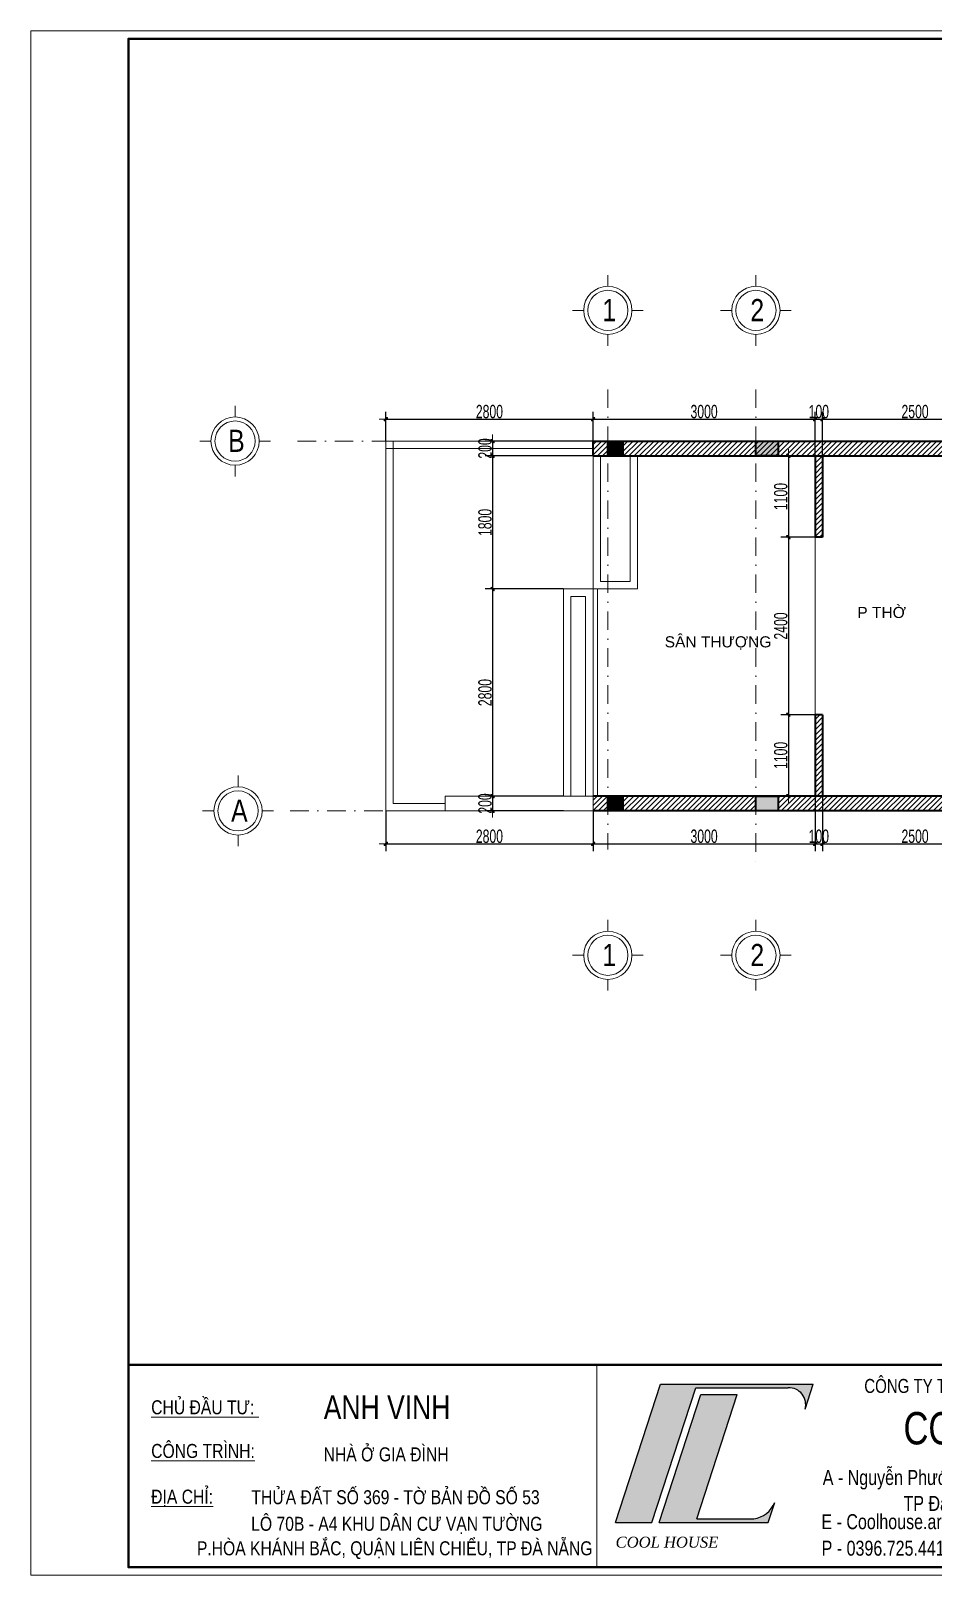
# Model space of a CAD drawing. Header units: inches. Extents: x 921646 to 2157952, y -92667 to 262089.
# Drawn here: x 2015209 to 2027397, y 107987 to 128864 of the extents above; entities that cross this region are included whole.
import ezdxf
from ezdxf.enums import TextEntityAlignment as Align

# ---------------------------------------------------------------- set-up
doc = ezdxf.new("R2010")
doc.units = ezdxf.units.IN
doc.header["$MEASUREMENT"] = 0
doc.linetypes.add('DASHDOT', pattern=[1, 0.5, -0.25, 0, -0.25])
doc.layers.get('0').update_dxf_attribs({"lineweight": 9})
doc.layers.get('DEFPOINTS').update_dxf_attribs({"lineweight": 9})
for name, color, linetype, lineweight in [('00 gach chiu lua', 30, 'Continuous', 13), ('01-WALL', 10, 'Continuous', 35), ('04-TRUC', 40, 'DASHDOT', 9), ('09-DIMOUT', 251, 'Continuous', 9), ('13-VATDUNG', 104, 'Continuous', 13), ('Cp Net Dam 0.25', 4, 'Continuous', 25), ('Cp Net Manh 0.15', 8, 'Continuous', 15), ('Cp Net Thep 0.40', 2, 'Continuous', 40), ('Cp Text 0.15', 3, 'Continuous', 15), ('HATCH', 244, 'Continuous', 0)]:
    doc.layers.add(name, color=color, linetype=linetype, lineweight=lineweight)
doc.layers.add('02-TEXT', color=7, linetype='Continuous')
doc.styles.add('C', font='VHARIAL.TTF')
doc.styles.add('IN', font='VHARIAL.TTF')
doc.styles.add('KICHTHUOC', font='VHELVCN.TTF', dxfattribs={"width": 0.8})
doc.styles.add('kt', font='VHELVCN.TTF')
doc.styles.add('Text', font='VKORIN.TTF')
doc.styles.add('VHELVEN', font='VHELVEN.TTF')
doc.styles.add('VNI-HELVE', font='VHELVEB.TTF', dxfattribs={"width": 0.8})
doc.dimstyles.new('Copy of 100', dxfattribs={"dimscale": 100, "dimtxt": 1.8, "dimasz": 0.003, "dimexe": 1, "dimexo": 0, "dimgap": 0.1, "dimtad": 1, "dimdec": 0, "dimdsep": 46, "dimtxsty": 'KICHTHUOC', "dimblk": '1A', "dimcen": 0.001, "dimdle": 1.5, "dimclrt": 3, "dimadec": 0, "dimazin": 0, "dimtfac": 1, "dimtdec": 0, "dimtix": 1, "dimtmove": 2, "dimatfit": 3, "dimldrblk": '1A', "dimfxl": 1, "dimtolj": 1, "dimtzin": 0, "dimarcsym": 0})

# ---------------------------------------------------------------- blocks, each defined once
blk = doc.blocks.new('DDDD')
at = {"layer": '09-DIMOUT'}
h = blk.add_hatch(color=256, dxfattribs=at)
h.dxf.hatch_style = 1
h.paths.add_polyline_path([(1648737.565746326, 63343.11408242446), (1649037.565746326, 63343.11408242446), (1649037.565746326, 63543.11408242447), (1648737.565746326, 63543.11408242447)])
at = {"layer": '01-WALL'}
blk.add_lwpolyline([(1648737.565746326, 63343.11408242446), (1649037.565746326, 63343.11408242446), (1649037.565746326, 63543.11408242447), (1648737.565746326, 63543.11408242447)], close=True, dxfattribs=at)
blk = doc.blocks.new('luoi')
at = {"layer": '09-DIMOUT'}
h = blk.add_hatch(color=256, dxfattribs=at)
h.dxf.hatch_style = 1
h.paths.add_polyline_path([(1733121.796972134, 129394.2698898753), (1733321.796972134, 129394.2698898753), (1733321.796972134, 129594.2698898753), (1733121.796972134, 129594.2698898753)])
h = blk.add_hatch(color=256, dxfattribs=at)
h.dxf.hatch_style = 1
h.paths.add_polyline_path([(1733121.796972134, 124594.2698898753), (1733321.796972134, 124594.2698898753), (1733321.796972134, 124794.2698898754), (1733121.796972134, 124794.2698898754)])
at = {"layer": '01-WALL'}
for points in [[(1733121.796972134, 129594.2698898753), (1733321.796972134, 129594.2698898753), (1733321.796972134, 129394.2698898753), (1733121.796972134, 129394.2698898753)], [(1733121.796972134, 124794.2698898754), (1733321.796972134, 124794.2698898754), (1733321.796972134, 124594.2698898753), (1733121.796972134, 124594.2698898753)]]:
    blk.add_lwpolyline(points, close=True, dxfattribs=at)
at = {"layer": '04-TRUC', "ltscale": 500}
for p, q in [((1733121.796972134, 130292.804575899), (1733121.796972134, 124070.8389788333)), ((1735121.796972134, 130292.8045758989), (1735121.796972134, 123840.4633106815)), ((1728931.056137772, 129594.2698898765), (1752564.317258802, 129594.2698898765)), ((1728830.44380979, 124594.2698898753), (1752564.317258803, 124594.2698898753))]:
    blk.add_line(p, q, dxfattribs=at)
at = {"layer": '09-DIMOUT', "xscale": -1, "rotation": 180}
for p in [(86384.23122580745, 192937.3839723), (86384.23122580745, 188137.3839723)]:
    blk.add_blockref('DDDD', p, dxfattribs=at)
blk = doc.blocks.new('tuog t3')
at = {"layer": '09-DIMOUT'}
h = blk.add_hatch(dxfattribs=at)
h.set_pattern_fill('ANSI31', color=256, scale=400)
h.set_pattern_definition([(45, (-289881.3712442107, -102457.3187087184), (-35.35533905932737, 35.35533905932738), [])])
h.paths.add_polyline_path([(1733121.796972134, 98844.54903847678), (1732921.796972134, 98844.54903847683), (1732921.796972134, 98644.54903847536), (1733121.796972134, 98644.54903847536)])
h.paths.add_polyline_path([(1735121.796972134, 98844.54903847595), (1733321.796972134, 98844.54903847667), (1733321.796972134, 98644.54903847536), (1735121.796972134, 98644.54903847536)])
h.paths.add_polyline_path([(1739321.796972171, 98844.54903847426), (1735421.796972134, 98844.54903847583), (1735421.796972134, 98644.54903847536), (1739321.796972171, 98644.54903847536)])
h.paths.add_polyline_path([(1736021.796972134, 99657.31781700302), (1735921.796972134, 99657.31781700302), (1735921.796972134, 98844.54903847563), (1736021.796972134, 98844.5490384756)])
h.paths.add_polyline_path([(1736021.796972134, 99944.54903847627), (1735921.796972134, 99944.54903847627), (1735921.796972134, 99657.31781700302), (1736021.796972134, 99657.31781700302)])
h.paths.add_polyline_path([(1736021.796972134, 103444.5490384764), (1735921.796972134, 103444.5490384764), (1735921.796972134, 102344.5490384762), (1736021.796972134, 102344.5490384762)], flags=16)
h.paths.add_polyline_path([(1751621.796972135, 103644.549038475), (1732921.796972134, 103644.5490384765), (1732921.796972135, 103444.5490384765), (1750421.796972134, 103444.5490384763), (1751621.796972135, 103444.5490384763), (1751621.796972135, 100544.5490384809)])
h.paths.add_polyline_path([(1738621.79697217, 103444.5490384764), (1738521.796972171, 103444.5490384764), (1738521.796972171, 99844.5490384753), (1738621.796972273, 99844.54903847526), (1738621.796972273, 101544.5490384765), (1738721.796972171, 101544.5490384765), (1738721.796972171, 101644.5490384765), (1738621.79697217, 101644.5490384765)])
h.paths.add_polyline_path([(1739521.796972171, 103314.5490384737), (1739221.79697217, 103314.5490384737), (1739221.79697217, 103444.5490384764), (1739121.79697217, 103444.5490384764), (1739121.79697217, 103214.5490384737), (1739521.796972171, 103214.5490384737)], flags=17)
h.paths.add_polyline_path([(1739621.79697217, 103444.5490384764), (1739521.79697217, 103444.5490384764), (1739521.79697217, 103314.5490384737), (1739521.79697217, 103214.5490384737), (1739621.79697217, 103214.5490384737)], flags=17)
h.paths.add_polyline_path([(1739621.796972171, 103214.5490384737), (1739521.796972171, 103214.5490384737), (1739521.796972171, 101644.5490384765), (1739421.796972171, 101644.5490384765), (1739421.796972171, 101544.5490384765), (1739621.796972171, 101544.5490384765)], flags=17)
h.paths.add_polyline_path([(1738621.79697217, 98944.54903847528), (1738521.796972171, 98944.54903847528), (1738521.79697217, 98844.54903847458), (1738621.79697217, 98844.54903847455)])
h.paths.add_polyline_path([(1742741.79697217, 98930.32176574713), (1742711.272795008, 98944.54903847359), (1742201.79697217, 98944.54903847359), (1742201.79697217, 98844.54903847359), (1742121.79697217, 98844.54903847359), (1742121.79697217, 98944.54903847359), (1742021.796972169, 98944.54903847359), (1742021.796972169, 98844.54903847315), (1739321.796972171, 98844.54903847426), (1739321.796972171, 98644.54903847536), (1751621.796972135, 98644.54903847536), (1751621.796972135, 99657.31781700304), (1751421.796972134, 99657.31781700304), (1751421.796972134, 98794.5490384763), (1751271.796972135, 98794.5490384763), (1751171.796972135, 98794.54903847536), (1749321.796972134, 98794.54903847612), (1749321.796972134, 99644.54903849238), (1749221.796972124, 99644.54903849233), (1749221.796972124, 98844.54903847682), (1742921.796972171, 98844.54903847682), (1742921.796972171, 98944.54903847359), (1742821.79697217, 98944.54903847359), (1742821.79697217, 98844.54903847359), (1742741.79697217, 98844.54903847359)])
h.paths.add_polyline_path([(1751421.796972135, 99344.54903847536), (1751171.796972135, 99344.54903847536), (1751171.796972135, 98794.54903847536), (1751271.796972135, 98794.54903847536), (1751271.796972135, 99244.54903847536), (1751421.796972135, 99244.54903847536)], flags=16)
h.paths.add_polyline_path([(1751621.796972136, 100544.5490384809), (1751321.796972135, 100544.5490384809), (1751321.796972135, 100444.5490384808), (1751421.796972134, 100444.5490384808), (1751421.796972134, 99657.31781700304), (1751621.796972135, 99657.31781700304)])
h.paths.add_polyline_path([(1750821.796972135, 100544.5490384809), (1748421.796972135, 100544.5490384809), (1748421.796972135, 100444.5490384809), (1749221.796972203, 100444.5490384809), (1749221.796972203, 100344.5490384806), (1749321.796972214, 100344.5490384809), (1749321.796972214, 100444.5490384809), (1750821.796972135, 100444.5490384809)])
h.paths.add_polyline_path([(1747421.796972135, 100444.5490384809), (1747521.796972135, 100444.5490384809), (1747521.796972135, 100544.5490384809), (1747421.796972135, 100544.5490384809), (1747421.796972135, 101345.4692464357), (1747321.796972135, 101345.4692464357), (1747321.796972135, 100144.5490384768), (1744221.796972172, 100144.5490384768), (1744221.796972172, 100244.5490384768), (1744121.796972172, 100244.5490384768), (1744121.796972172, 100044.5490384768), (1747421.796972135, 100044.5490384768)])
h.paths.add_polyline_path([(1744221.796972172, 101994.5490384842), (1743021.796972164, 101994.5490384842), (1743021.796972164, 103444.5490384764), (1742921.796972164, 103444.5490384764), (1742921.796972164, 101794.5490384842), (1744121.796972172, 101794.5490384842), (1744121.796972172, 101144.5490384768), (1744221.796972172, 101144.5490384768)], flags=17)
h.paths.add_polyline_path([(1747421.796972135, 103444.5490384763), (1747321.796972135, 103444.5490384763), (1747321.796972135, 103045.4692464571), (1747421.796972135, 103045.4692464571)], flags=17)
at = {"layer": '01-WALL'}
for p, q in [((1732921.796972134, 103644.5490384765), (1751621.796972135, 103644.549038475)), ((1732921.796972135, 103444.5490384765), (1751321.796972135, 103444.5490384763)), ((1735921.796972134, 103444.5490384768), (1735921.796972134, 102344.5490384762)), ((1736021.796972134, 103444.5490384768), (1736021.796972134, 102344.5490384762)), ((1736021.796972134, 102344.5490384762), (1735921.796972134, 102344.5490384762)), ((1735921.796972134, 99944.54903847622), (1735921.796972134, 98844.54903847563)), ((1736021.796972134, 99944.54903847627), (1735921.796972134, 99944.54903847627)), ((1736021.796972134, 99944.54903847622), (1736021.796972134, 98844.54903847563)), ((1742021.796972169, 98844.54903847315), (1732921.796972133, 98844.54903847683)), ((1751621.796972135, 98644.54903847536), (1732921.796972134, 98644.54903847536))]:
    blk.add_line(p, q, dxfattribs=at)
at = {"layer": '09-DIMOUT'}
for p, q in [((1730121.796972227, 98644.5490384754), (1730121.796972227, 103644.5490384765)), ((1732921.796972134, 103644.5490384765), (1730121.796972227, 103644.5490384765)), ((1730221.796972227, 98744.5490384754), (1730221.796972227, 103644.5490384765)), ((1732921.796972134, 103544.5490384764), (1730121.796972227, 103544.5490384764)), ((1732921.796972135, 103444.5490384765), (1732921.796972134, 98844.5490384754)), ((1733021.796972135, 103444.5490384765), (1733021.796972134, 101744.5490384764)), ((1733421.796972135, 103444.5490384764), (1733421.796972134, 101744.5490384763)), ((1733521.796972135, 103444.5490384763), (1733521.796972134, 101644.5490384763)), ((1733021.796972134, 101744.5490384764), (1733421.796972134, 101744.5490384763)), ((1732521.796972134, 101644.5490384765), (1732521.796972134, 98844.54903847547)), ((1732921.796972134, 101644.5490384765), (1732521.796972134, 101644.5490384765)), ((1732621.796972134, 101544.5490384764), (1732621.796972134, 98844.54903847547)), ((1732821.796972134, 101544.5490384764), (1732621.796972134, 101544.5490384764)), ((1732821.796972134, 101544.5490384764), (1732821.796972134, 98844.54903847542)), ((1732921.796972134, 101644.5490384765), (1733521.796972134, 101644.5490384763)), ((1732981.796972134, 101644.5490384764), (1732981.796972134, 98844.54903847536)), ((1730921.796972135, 98844.54903847536), (1730921.796972135, 98644.5490384754)), ((1730921.796972135, 98844.54903847536), (1732921.796972133, 98844.54903847496)), ((1732921.796972134, 98844.5490384754), (1732921.796972134, 98644.5490384754)), ((1730121.796972227, 98644.5490384754), (1732921.796972134, 98644.54903847536)), ((1730221.796972227, 98744.5490384754), (1730921.796972134, 98744.54903847536))]:
    blk.add_line(p, q, dxfattribs=at)
blk = doc.blocks.new('A$C788F0ACE')
at = {"layer": 'Cp Net Manh 0.15', "linetype": 'Continuous'}
for p, q in [((0, 300.0000000000582), (0, 440.0000000023864)), ((-300, 0), (-440.0000000027939, 0)), ((300, 0), (440.0000000018626, 0)), ((0, -300), (0, -440.0000000023283))]:
    blk.add_line(p, q, dxfattribs=at)
for radius in [300, 250]:
    blk.add_circle((0, 0), radius, dxfattribs=at)
at = {"layer": 'Cp Text 0.15', "color": 7, "linetype": 'Continuous', "style": 'VHELVEN'}
blk.add_attdef('TRUC', text='', height=280.0000000046566, dxfattribs=at).set_placement((94.0908639702925, 0.9700787446345486), align=Align.MIDDLE_CENTER)
blk = doc.blocks.new('dim')
at = {"layer": 'Cp Text 0.15'}
ref = blk.add_blockref('A$C788F0ACE', (1952978.368633527, 205712.9039640159), dxfattribs=dict(at, xscale=1.086778053933425, yscale=1.086778053933425, zscale=1.086778053933425, rotation=180))
ref.add_attrib('TRUC', '1', dxfattribs={"layer": '0', "color": 3, "height": 300, "style": 'VNI-HELVE', "width": 0.8}).set_placement((1952996.168786611, 205716.2465824003), align=Align.MIDDLE_CENTER)
ref = blk.add_blockref('A$C788F0ACE', (1954978.368633527, 205712.903964016), dxfattribs=dict(at, xscale=1.086778053933425, yscale=1.086778053933425, zscale=1.086778053933425, rotation=180))
ref.add_attrib('TRUC', '2', dxfattribs={"layer": '0', "color": 3, "height": 300, "style": 'VNI-HELVE', "width": 0.8}).set_placement((1954996.168786611, 205716.2465824004), align=Align.MIDDLE_CENTER)
ref = blk.add_blockref('A$C788F0ACE', (1947942.526725259, 203946.0126604949), dxfattribs=dict(at, xscale=1.086778053933425, yscale=1.086778053933425, zscale=1.086778053933425, rotation=180))
ref.add_attrib('TRUC', 'B', dxfattribs={"layer": '0', "color": 3, "height": 300, "style": 'VNI-HELVE', "width": 0.8}).set_placement((1947960.326878343, 203949.3552788793), align=Align.MIDDLE_CENTER)
ref = blk.add_blockref('A$C788F0ACE', (1947982.526725259, 198946.0126604938), dxfattribs=dict(at, xscale=1.086778053933425, yscale=1.086778053933425, zscale=1.086778053933425, rotation=180))
ref.add_attrib('TRUC', 'A', dxfattribs={"layer": '0', "color": 3, "height": 300, "style": 'VNI-HELVE', "width": 0.8}).set_placement((1948000.326878343, 198949.3552788782), align=Align.MIDDLE_CENTER)
ref = blk.add_blockref('A$C788F0ACE', (1952978.368633527, 196993.7894221015), dxfattribs=dict(at, xscale=1.086778053933425, yscale=1.086778053933425, zscale=1.086778053933425, rotation=180))
ref.add_attrib('TRUC', '1', dxfattribs={"layer": '0', "color": 3, "height": 300, "style": 'VNI-HELVE', "width": 0.8}).set_placement((1952996.168786611, 196997.1320404859), align=Align.MIDDLE_CENTER)
ref = blk.add_blockref('A$C788F0ACE', (1954978.368633527, 196993.7894221016), dxfattribs=dict(at, xscale=1.086778053933425, yscale=1.086778053933425, zscale=1.086778053933425, rotation=180))
ref.add_attrib('TRUC', '2', dxfattribs={"layer": '0', "color": 3, "height": 300, "style": 'VNI-HELVE', "width": 0.8}).set_placement((1954996.168786611, 196997.132040486), align=Align.MIDDLE_CENTER)
blk = doc.blocks.new('KTHUOC')
blk.add_hatch(color=256).paths.add_polyline_path([(-70.7106781123323, -42.42640686487013), (42.42640687119425, 70.71067811865623, -1.000000312910242), (70.71067811865764, 42.42640687119568), (-42.4264068711944, -70.71067811865613, -1.000000315172818)])
for p, q in [((-14.14213562373398, 14.14213562372813), (14.14213562372786, -14.14213562373389)), ((-3.0589e-12, -200.0000000000028), (-3.0589e-12, 199.9999999999971)), ((-300.0000000000031, -2.8795e-12), (299.9999999999969, -2.8795e-12))]:
    blk.add_line(p, q)
for points in [[(42.42640687119132, 70.7106781186533), (-70.71067811865926, -42.42640687119708)], [(-42.42640687119147, -70.71067811865322), (70.71067811865915, 42.42640687119719)]]:
    blk.add_lwpolyline(points)
for centre, start, end in [((56.56854249492663, 56.56854249492384), 315.0000000000117, 134.9999999999996), ((-56.56854249492679, -56.56854249492372), 135.0000000000117, 315)]:
    blk.add_arc(centre, 20.00000000000002, start, end)
blk = doc.blocks.new('1A')
at = {"layer": '00 gach chiu lua'}
blk.add_blockref('KTHUOC', (3.638e-12, 3.638e-12), dxfattribs=at)
blk = doc.blocks.new('*D322')
at = {"layer": '09-DIMOUT', "color": 0, "lineweight": -2, "transparency": 16777216}
for p, q in [((2020003.168216438, 123318.9352560633), (2020003.168216438, 123714.6359300576)), ((2020003.468216438, 123614.6359300575), (2022802.868216345, 123614.6359300575)), ((2022803.168216345, 123318.9352560698), (2022803.168216345, 123714.6359300576))]:
    blk.add_line(p, q, dxfattribs=at)
at = {"layer": 'DEFPOINTS', "color": 0, "transparency": 16777216}
for p in [(2022803.168216345, 123614.6359300575), (2020003.168216438, 123318.9352560633), (2022803.168216345, 123318.9352560698)]:
    blk.add_point(p, dxfattribs=at)
at = {"layer": '09-DIMOUT', "color": 0, "lineweight": -2, "transparency": 16777216, "xscale": 0.3, "yscale": 0.3, "zscale": 0.3, "rotation": 180}
blk.add_blockref('1A', (2020003.168216438, 123614.6359300575), dxfattribs=at)
at = {"layer": '09-DIMOUT', "color": 0, "lineweight": -2, "transparency": 16777216, "xscale": 0.3, "yscale": 0.3, "zscale": 0.3}
blk.add_blockref('1A', (2022803.168216345, 123614.6359300575), dxfattribs=at)
at = {"layer": '09-DIMOUT', "color": 3, "transparency": 16777216, "insert": (2021403.168216391, 123716.5559300575), "char_height": 180, "attachment_point": 5, "style": 'KICHTHUOC'}
blk.add_mtext('\\A1;2800', dxfattribs=at)
blk = doc.blocks.new('*D323')
at = {"layer": '09-DIMOUT', "color": 0, "lineweight": -2, "transparency": 16777216}
for p, q in [((2022803.168216345, 123318.9352560698), (2022803.168216345, 123714.6359300576)), ((2022803.468216345, 123614.6359300575), (2025802.868216345, 123614.6359300575)), ((2025803.168216345, 123118.9352560637), (2025803.168216345, 123714.6359300576))]:
    blk.add_line(p, q, dxfattribs=at)
at = {"layer": 'DEFPOINTS', "color": 0, "transparency": 16777216}
for p in [(2025803.168216345, 123614.6359300575), (2022803.168216345, 123318.9352560698), (2025803.168216345, 123118.9352560637)]:
    blk.add_point(p, dxfattribs=at)
at = {"layer": '09-DIMOUT', "color": 0, "lineweight": -2, "transparency": 16777216, "xscale": 0.3, "yscale": 0.3, "zscale": 0.3, "rotation": 180}
blk.add_blockref('1A', (2022803.168216345, 123614.6359300575), dxfattribs=at)
at = {"layer": '09-DIMOUT', "color": 0, "lineweight": -2, "transparency": 16777216, "xscale": 0.3, "yscale": 0.3, "zscale": 0.3}
blk.add_blockref('1A', (2025803.168216345, 123614.6359300575), dxfattribs=at)
at = {"layer": '09-DIMOUT', "color": 3, "transparency": 16777216, "insert": (2024303.168216345, 123716.5559300575), "char_height": 180, "attachment_point": 5, "style": 'KICHTHUOC'}
blk.add_mtext('\\A1;3000', dxfattribs=at)
blk = doc.blocks.new('*D324')
at = {"layer": '09-DIMOUT', "color": 0, "lineweight": -2, "transparency": 16777216}
for p, q in [((2025802.868216345, 123614.6359300575), (2025802.568216345, 123614.6359300575)), ((2025803.168216345, 123118.9352560637), (2025803.168216345, 123714.6359300576)), ((2025803.168216345, 123614.6359300575), (2025903.168216345, 123614.6359300575)), ((2025903.168216345, 123118.9352560637), (2025903.168216345, 123714.6359300576)), ((2025903.468216345, 123614.6359300575), (2025903.768216345, 123614.6359300575))]:
    blk.add_line(p, q, dxfattribs=at)
at = {"layer": 'DEFPOINTS', "color": 0, "transparency": 16777216}
for p in [(2025903.168216345, 123614.6359300575), (2025803.168216345, 123118.9352560637), (2025903.168216345, 123118.9352560637)]:
    blk.add_point(p, dxfattribs=at)
at = {"layer": '09-DIMOUT', "color": 0, "lineweight": -2, "transparency": 16777216, "xscale": 0.3, "yscale": 0.3, "zscale": 0.3}
blk.add_blockref('1A', (2025803.168216345, 123614.6359300575), dxfattribs=at)
at = {"layer": '09-DIMOUT', "color": 0, "lineweight": -2, "transparency": 16777216, "xscale": 0.3, "yscale": 0.3, "zscale": 0.3, "rotation": 180}
blk.add_blockref('1A', (2025903.168216345, 123614.6359300575), dxfattribs=at)
at = {"layer": '09-DIMOUT', "color": 3, "transparency": 16777216, "insert": (2025853.168216345, 123716.5559300575), "char_height": 180, "attachment_point": 5, "style": 'KICHTHUOC'}
blk.add_mtext('\\A1;100', dxfattribs=at)
blk = doc.blocks.new('*D325')
at = {"layer": '09-DIMOUT', "color": 0, "lineweight": -2, "transparency": 16777216}
for p, q in [((2025903.168216345, 123118.9352560637), (2025903.168216345, 123714.6359300576)), ((2025903.468216345, 123614.6359300575), (2028402.868216382, 123614.6359300575)), ((2028403.168216382, 123118.9352560637), (2028403.168216382, 123714.6359300576))]:
    blk.add_line(p, q, dxfattribs=at)
at = {"layer": 'DEFPOINTS', "color": 0, "transparency": 16777216}
for p in [(2028403.168216382, 123614.6359300575), (2025903.168216345, 123118.9352560637), (2028403.168216382, 123118.9352560637)]:
    blk.add_point(p, dxfattribs=at)
at = {"layer": '09-DIMOUT', "color": 0, "lineweight": -2, "transparency": 16777216, "xscale": 0.3, "yscale": 0.3, "zscale": 0.3, "rotation": 180}
blk.add_blockref('1A', (2025903.168216345, 123614.6359300575), dxfattribs=at)
at = {"layer": '09-DIMOUT', "color": 0, "lineweight": -2, "transparency": 16777216, "xscale": 0.3, "yscale": 0.3, "zscale": 0.3}
blk.add_blockref('1A', (2028403.168216382, 123614.6359300575), dxfattribs=at)
at = {"layer": '09-DIMOUT', "color": 3, "transparency": 16777216, "insert": (2027153.168216363, 123716.5559300575), "char_height": 180, "attachment_point": 5, "style": 'KICHTHUOC'}
blk.add_mtext('\\A1;2500', dxfattribs=at)
blk = doc.blocks.new('*D334')
at = {"layer": '09-DIMOUT', "color": 0, "lineweight": -2, "transparency": 16777216}
for p, q in [((2020003.168216438, 118318.9352560622), (2020003.168216438, 117773.2285508857)), ((2022803.168216345, 118318.9352560622), (2022803.168216345, 117773.2285508857)), ((2020003.468216438, 117873.2285508858), (2022802.868216345, 117873.2285508858))]:
    blk.add_line(p, q, dxfattribs=at)
at = {"layer": 'DEFPOINTS', "color": 0, "transparency": 16777216}
for p in [(2020003.168216438, 118318.9352560622), (2022803.168216345, 118318.9352560622), (2022803.168216345, 117873.2285508858)]:
    blk.add_point(p, dxfattribs=at)
at = {"layer": '09-DIMOUT', "color": 0, "lineweight": -2, "transparency": 16777216, "xscale": 0.3, "yscale": 0.3, "zscale": 0.3, "rotation": 180}
blk.add_blockref('1A', (2020003.168216438, 117873.2285508858), dxfattribs=at)
at = {"layer": '09-DIMOUT', "color": 0, "lineweight": -2, "transparency": 16777216, "xscale": 0.3, "yscale": 0.3, "zscale": 0.3}
blk.add_blockref('1A', (2022803.168216345, 117873.2285508858), dxfattribs=at)
at = {"layer": '09-DIMOUT', "color": 3, "transparency": 16777216, "insert": (2021403.168216391, 117975.1485508857), "char_height": 180, "attachment_point": 5, "style": 'KICHTHUOC'}
blk.add_mtext('\\A1;2800', dxfattribs=at)
blk = doc.blocks.new('*D335')
at = {"layer": '09-DIMOUT', "color": 0, "lineweight": -2, "transparency": 16777216}
for p, q in [((2025803.168216345, 118518.9352560624), (2025803.168216345, 117773.2285508857)), ((2022803.168216345, 118318.9352560622), (2022803.168216345, 117773.2285508857)), ((2022803.468216345, 117873.2285508858), (2025802.868216345, 117873.2285508858))]:
    blk.add_line(p, q, dxfattribs=at)
at = {"layer": 'DEFPOINTS', "color": 0, "transparency": 16777216}
for p in [(2025803.168216345, 118518.9352560624), (2022803.168216345, 118318.9352560622), (2025803.168216345, 117873.2285508858)]:
    blk.add_point(p, dxfattribs=at)
at = {"layer": '09-DIMOUT', "color": 0, "lineweight": -2, "transparency": 16777216, "xscale": 0.3, "yscale": 0.3, "zscale": 0.3, "rotation": 180}
blk.add_blockref('1A', (2022803.168216345, 117873.2285508858), dxfattribs=at)
at = {"layer": '09-DIMOUT', "color": 0, "lineweight": -2, "transparency": 16777216, "xscale": 0.3, "yscale": 0.3, "zscale": 0.3}
blk.add_blockref('1A', (2025803.168216345, 117873.2285508858), dxfattribs=at)
at = {"layer": '09-DIMOUT', "color": 3, "transparency": 16777216, "insert": (2024303.168216345, 117975.1485508857), "char_height": 180, "attachment_point": 5, "style": 'KICHTHUOC'}
blk.add_mtext('\\A1;3000', dxfattribs=at)
blk = doc.blocks.new('*D336')
at = {"layer": '09-DIMOUT', "color": 0, "lineweight": -2, "transparency": 16777216}
for p, q in [((2025803.168216345, 118518.9352560624), (2025803.168216345, 117773.2285508857)), ((2025903.168216345, 118518.9352560624), (2025903.168216345, 117773.2285508857)), ((2025802.868216345, 117873.2285508858), (2025802.568216345, 117873.2285508858)), ((2025803.168216345, 117873.2285508858), (2025903.168216345, 117873.2285508858)), ((2025903.468216345, 117873.2285508858), (2025903.768216345, 117873.2285508858))]:
    blk.add_line(p, q, dxfattribs=at)
at = {"layer": 'DEFPOINTS', "color": 0, "transparency": 16777216}
for p in [(2025803.168216345, 118518.9352560624), (2025903.168216345, 118518.9352560624), (2025903.168216345, 117873.2285508858)]:
    blk.add_point(p, dxfattribs=at)
at = {"layer": '09-DIMOUT', "color": 0, "lineweight": -2, "transparency": 16777216, "xscale": 0.3, "yscale": 0.3, "zscale": 0.3}
blk.add_blockref('1A', (2025803.168216345, 117873.2285508858), dxfattribs=at)
at = {"layer": '09-DIMOUT', "color": 0, "lineweight": -2, "transparency": 16777216, "xscale": 0.3, "yscale": 0.3, "zscale": 0.3, "rotation": 180}
blk.add_blockref('1A', (2025903.168216345, 117873.2285508858), dxfattribs=at)
at = {"layer": '09-DIMOUT', "color": 3, "transparency": 16777216, "insert": (2025853.168216345, 117975.1485508857), "char_height": 180, "attachment_point": 5, "style": 'KICHTHUOC'}
blk.add_mtext('\\A1;100', dxfattribs=at)
blk = doc.blocks.new('*D337')
at = {"layer": '09-DIMOUT', "color": 0, "lineweight": -2, "transparency": 16777216}
for p, q in [((2025903.168216345, 118518.9352560624), (2025903.168216345, 117773.2285508857)), ((2028403.168216381, 118518.9352560621), (2028403.168216381, 117773.2285508857)), ((2025903.468216345, 117873.2285508858), (2028402.868216381, 117873.2285508858))]:
    blk.add_line(p, q, dxfattribs=at)
at = {"layer": 'DEFPOINTS', "color": 0, "transparency": 16777216}
for p in [(2025903.168216345, 118518.9352560624), (2028403.168216381, 118518.9352560621), (2028403.168216381, 117873.2285508858)]:
    blk.add_point(p, dxfattribs=at)
at = {"layer": '09-DIMOUT', "color": 0, "lineweight": -2, "transparency": 16777216, "xscale": 0.3, "yscale": 0.3, "zscale": 0.3, "rotation": 180}
blk.add_blockref('1A', (2025903.168216345, 117873.2285508858), dxfattribs=at)
at = {"layer": '09-DIMOUT', "color": 0, "lineweight": -2, "transparency": 16777216, "xscale": 0.3, "yscale": 0.3, "zscale": 0.3}
blk.add_blockref('1A', (2028403.168216381, 117873.2285508858), dxfattribs=at)
at = {"layer": '09-DIMOUT', "color": 3, "transparency": 16777216, "insert": (2027153.168216363, 117975.1485508857), "char_height": 180, "attachment_point": 5, "style": 'KICHTHUOC'}
blk.add_mtext('\\A1;2500', dxfattribs=at)
blk = doc.blocks.new('*D346')
at = {"layer": '09-DIMOUT', "color": 0, "lineweight": -2, "transparency": 16777216}
for p, q in [((2025803.168216345, 123118.9352560637), (2025341.185986934, 123118.9352560637)), ((2025441.185986935, 123118.6352560637), (2025441.185986935, 122019.2352560628)), ((2025803.168216344, 122018.9352560628), (2025341.185986934, 122018.9352560628))]:
    blk.add_line(p, q, dxfattribs=at)
at = {"layer": 'DEFPOINTS', "color": 0, "transparency": 16777216}
for p in [(2025803.168216345, 123118.9352560637), (2025441.185986935, 122018.9352560628), (2025803.168216344, 122018.9352560628)]:
    blk.add_point(p, dxfattribs=at)
at = {"layer": '09-DIMOUT', "color": 0, "lineweight": -2, "transparency": 16777216, "xscale": 0.3, "yscale": 0.3, "zscale": 0.3}
for p, rotation in [((2025441.185986935, 123118.9352560637), 90), ((2025441.185986935, 122018.9352560628), 270)]:
    blk.add_blockref('1A', p, dxfattribs=dict(at, rotation=rotation))
at = {"layer": '09-DIMOUT', "color": 3, "transparency": 16777216, "insert": (2025339.265986934, 122568.9352560636), "char_height": 180, "attachment_point": 5, "rotation": 90, "style": 'KICHTHUOC'}
blk.add_mtext('\\A1;1100', dxfattribs=at)
blk = doc.blocks.new('*D347')
at = {"layer": '09-DIMOUT', "color": 0, "lineweight": -2, "transparency": 16777216}
for p, q in [((2025803.168216344, 122018.9352560628), (2025341.185986934, 122018.9352560628)), ((2025441.185986935, 122018.6352560628), (2025441.185986935, 119619.2352560631)), ((2025803.168216345, 119618.9352560631), (2025341.185986934, 119618.9352560631))]:
    blk.add_line(p, q, dxfattribs=at)
at = {"layer": 'DEFPOINTS', "color": 0, "transparency": 16777216}
for p in [(2025803.168216344, 122018.9352560628), (2025441.185986935, 119618.9352560631), (2025803.168216345, 119618.9352560631)]:
    blk.add_point(p, dxfattribs=at)
at = {"layer": '09-DIMOUT', "color": 0, "lineweight": -2, "transparency": 16777216, "xscale": 0.3, "yscale": 0.3, "zscale": 0.3}
for p, rotation in [((2025441.185986935, 122018.9352560628), 90), ((2025441.185986935, 119618.9352560631), 270)]:
    blk.add_blockref('1A', p, dxfattribs=dict(at, rotation=rotation))
at = {"layer": '09-DIMOUT', "color": 3, "transparency": 16777216, "insert": (2025339.265986934, 120818.9352560633), "char_height": 180, "attachment_point": 5, "rotation": 90, "style": 'KICHTHUOC'}
blk.add_mtext('\\A1;2400', dxfattribs=at)
blk = doc.blocks.new('*D348')
at = {"layer": '09-DIMOUT', "color": 0, "lineweight": -2, "transparency": 16777216}
for p, q in [((2025803.168216345, 119618.9352560631), (2025341.185986934, 119618.9352560631)), ((2025441.185986935, 119618.6352560631), (2025441.185986935, 118519.2352560624)), ((2025803.168216344, 118518.9352560624), (2025341.185986934, 118518.9352560624))]:
    blk.add_line(p, q, dxfattribs=at)
at = {"layer": 'DEFPOINTS', "color": 0, "transparency": 16777216}
for p in [(2025803.168216345, 119618.9352560631), (2025441.185986935, 118518.9352560624), (2025803.168216344, 118518.9352560624)]:
    blk.add_point(p, dxfattribs=at)
at = {"layer": '09-DIMOUT', "color": 0, "lineweight": -2, "transparency": 16777216, "xscale": 0.3, "yscale": 0.3, "zscale": 0.3}
for p, rotation in [((2025441.185986935, 119618.9352560631), 90), ((2025441.185986935, 118518.9352560624), 270)]:
    blk.add_blockref('1A', p, dxfattribs=dict(at, rotation=rotation))
at = {"layer": '09-DIMOUT', "color": 3, "transparency": 16777216, "insert": (2025339.265986934, 119068.9352560631), "char_height": 180, "attachment_point": 5, "rotation": 90, "style": 'KICHTHUOC'}
blk.add_mtext('\\A1;1100', dxfattribs=at)
blk = doc.blocks.new('Khung Ht dep')
at = {"layer": 'HATCH'}
h = blk.add_hatch(color=256, dxfattribs=at)
h.dxf.hatch_style = 1
h.paths.add_polyline_path([(9412.16641371022, 2368.547838170867), (9878.379250898724, 2368.547838170867), (10440.36884031025, 4097.746574817225), (11626.00768027524, 4097.746574817225, -0.5089840274268919), (11841.83237579907, 3821.229853683849), (11946.11029963754, 4142.085003962129), (9988.56599259237, 4142.085003962129)])
h.paths.add_polyline_path([(9971.621818338988, 2368.547838170867), (11369.71072075702, 2368.547838170867), (11453.03013516124, 2624.915267107805, -0.2626384298813271), (11185.76875607413, 2412.886267315655), (10452.2446450002, 2412.886267315655), (10971.004265995, 4009.069716527331), (10504.79142880416, 4009.069716527331)], flags=17)
blk.add_line((9172.586375665385, 4391.667746693245), (9172.586375665385, 1791.667746693565))
at = {"layer": 'Cp Net Dam 0.25'}
for p, q in [((9412.16641371022, 2368.547838169558), (9988.56599259237, 4142.085003960353)), ((9878.379250898724, 2368.547838169558), (10440.36884031025, 4097.746574815915)), ((9971.621818338988, 2368.547838169558), (10504.79142880416, 4009.069716526574)), ((9988.565992590738, 4142.085003960353), (11946.11029963754, 4142.085003960353)), ((10440.36884031025, 4097.746574815915), (11626.00767870294, 4097.746574815915)), ((10452.2446450002, 2412.886267314665), (10971.004265995, 4009.069716526574)), ((10504.79142880416, 4009.069716526574), (10971.004265995, 4009.069716526574)), ((11841.83237626101, 3821.229855105456), (11946.11029963754, 4142.085003960353)), ((11369.71072075702, 2368.547838169558), (11453.03013515961, 2624.915267101489)), ((10452.2446450002, 2412.886267314665), (11185.7687561952, 2412.886267314665)), ((9412.16641371022, 2368.547838169558), (9878.379250898724, 2368.547838169558)), ((9971.621818338988, 2368.547838169558), (11369.71072075702, 2368.547838169558))]:
    blk.add_line(p, q, dxfattribs=at)
for centre, radius, start, end in [((11633.2877009015, 3880.94344749974), 216.9253205929694, 344.0217412899964, 91.92320967648286), ((11131.49523906479, 2755.752978129342), 347.1357026200438, 278.9949080396938, 337.8578032008598)]:
    blk.add_arc(centre, radius, start, end, dxfattribs=at)
at = {"layer": 'Cp Net Thep 0.40', "color": 106}
blk.add_line((3162.398055380676, 4391.667746693245), (30380.39805538137, 4391.667746693245), dxfattribs=at)
at = {"layer": 'Cp Net Thep 0.40', "color": 106, "flags": 128}
blk.add_lwpolyline([(30380.39805538137, 21414.66774669322), (30380.39805538137, 1791.667746693099), (3162.398055380676, 1791.667746693099), (3162.398055380676, 21414.66774669322)], close=True, dxfattribs=at)
at = {"layer": 'DEFPOINTS', "ltscale": 100}
blk.add_lwpolyline([(30430.39805538347, 1691.667746693157), (30430.39805538347, 21514.6677466931), (1912.398055381607, 21514.6677466931), (1912.398055381607, 1691.667746693157)], close=True, dxfattribs=at)
at = {"layer": 'Cp Net Manh 0.15', "insert": (9412.16641370859, 2185.077340423072), "char_height": 140.7225534379809, "width": 1957.544307099105, "attachment_point": 1, "rotation": 359.9995850537109, "style": 'kt'}
blk.add_mtext('\\pxqd;{\\fTimes New Roman|b0|i1|c0|p18;COOL HOUSE}', dxfattribs=at)
at = {"layer": 'Cp Text 0.15', "color": 8, "style": 'Text', "width": 0.8000000016960145}
for s, height, p in [('COÂNG TY TNHH KIEÁN TRUÙC - XAÂY DÖÏNG', 180.2301306865658, (12601.67360411281, 4029.712530756078)), ('COOL HOUSE', 415.2670869254227, (13104.49665480642, 3369.476016157336)), ('A - Nguyeãn Phöôùc Nguyeân, P.An Kheâ, Q.Thanh Kheâ', 192.2532809839921, (12069.23977355216, 2848.562616348936)), ('TP Ñaø Naüng', 192.2532809839921, (13105.20430194423, 2516.029923117399)), ('E - Coolhouse.arch@gmail.com', 192.2532809839921, (12052.07624637871, 2281.507736674452)), ('P - 0396.725.441 + 0367.240.113', 192.2532809839921, (12055.03091814765, 1941.122602992167))]:
    blk.add_text(s, height=height, dxfattribs=at).set_placement(p)
at = {"layer": 'Cp Text 0.15', "color": 7, "ltscale": 100, "style": 'IN', "width": 0.8}
for s, height, p in [('%%uchñ ®Çu t\xad: ', 179.9999999999863, (3455.360423584469, 3755.908921240101)), ('ANH VINH', 304.199999999977, (5668.784383758437, 3693.631351007353, -32415.85055049046)), ('%%Uc«ng tr×nh:', 179.9999999999863, (3455.360423584469, 3195.522590048961)), ('nhµ ë gia ®×nh', 179.9999999999863, (5666.825631782878, 3151.706470299716, -32415.85055049046)), ('%%U®Þa chØ:', 179.9999999999863, (3455.360423584469, 2608.766632562009)), ('thöa ®Êt sè 369 - tê b¶n ®å sè 53', 179.9999999999863, (4740.576260142028, 2601.752019974287, -32415.85055049046)), ('l« 70b - a4 khu d©n c\xad v¹n t\xadêng ', 179.9999999999863, (4737.977723331656, 2260.327781527507, -32415.85055049046)), ('p.hßa kh¸nh b¾c, quËn liªn chiÓu, tp ®µ n½ng', 179.9999999999863, (4041.417644482804, 1945.794924783055, -32415.85055049046))]:
    blk.add_text(s, height=height, dxfattribs=at).set_placement(p)
blk = doc.blocks.new('*D492')
at = {"layer": '09-DIMOUT', "color": 0, "lineweight": -2, "transparency": 16777216}
for p, q in [((2022803.168216345, 123318.9352560698), (2021346.08384365, 123318.9352560698)), ((2021446.083843651, 123319.2352560698), (2021446.083843651, 123319.5352560698)), ((2021446.083843651, 123318.9352560698), (2021446.083843651, 123118.9352560633)), ((2022803.168216345, 123118.9352560633), (2021346.08384365, 123118.9352560633)), ((2021446.083843651, 123118.6352560633), (2021446.083843651, 123118.3352560633))]:
    blk.add_line(p, q, dxfattribs=at)
at = {"layer": 'DEFPOINTS', "color": 0, "transparency": 16777216}
for p in [(2022803.168216345, 123318.9352560698), (2021446.083843651, 123118.9352560633), (2022803.168216345, 123118.9352560633)]:
    blk.add_point(p, dxfattribs=at)
at = {"layer": '09-DIMOUT', "color": 0, "lineweight": -2, "transparency": 16777216, "xscale": 0.3, "yscale": 0.3, "zscale": 0.3}
for p, rotation in [((2021446.083843651, 123318.9352560698), 270), ((2021446.083843651, 123118.9352560633), 90)]:
    blk.add_blockref('1A', p, dxfattribs=dict(at, rotation=rotation))
at = {"layer": '09-DIMOUT', "color": 3, "transparency": 16777216, "insert": (2021344.163843651, 123218.9352560669), "char_height": 180, "attachment_point": 5, "rotation": 90, "style": 'KICHTHUOC'}
blk.add_mtext('\\A1;200', dxfattribs=at)
blk = doc.blocks.new('*D493')
at = {"layer": '09-DIMOUT', "color": 0, "lineweight": -2, "transparency": 16777216}
for p, q in [((2022803.168216345, 123118.9352560633), (2021346.08384365, 123118.9352560633)), ((2021446.083843651, 123118.6352560633), (2021446.083843651, 121319.2352560633)), ((2022403.168216345, 121318.9352560633), (2021346.08384365, 121318.9352560633))]:
    blk.add_line(p, q, dxfattribs=at)
at = {"layer": 'DEFPOINTS', "color": 0, "transparency": 16777216}
for p in [(2022803.168216345, 123118.9352560633), (2021446.083843651, 121318.9352560633), (2022403.168216345, 121318.9352560633)]:
    blk.add_point(p, dxfattribs=at)
at = {"layer": '09-DIMOUT', "color": 0, "lineweight": -2, "transparency": 16777216, "xscale": 0.3, "yscale": 0.3, "zscale": 0.3}
for p, rotation in [((2021446.083843651, 123118.9352560633), 90), ((2021446.083843651, 121318.9352560633), 270)]:
    blk.add_blockref('1A', p, dxfattribs=dict(at, rotation=rotation))
at = {"layer": '09-DIMOUT', "color": 3, "transparency": 16777216, "insert": (2021344.163843651, 122218.9352560636), "char_height": 180, "attachment_point": 5, "rotation": 90, "style": 'KICHTHUOC'}
blk.add_mtext('\\A1;1800', dxfattribs=at)
blk = doc.blocks.new('*D494')
at = {"layer": '09-DIMOUT', "color": 0, "lineweight": -2, "transparency": 16777216}
for p, q in [((2022403.168216345, 121318.9352560633), (2021346.08384365, 121318.9352560633)), ((2021446.083843651, 121318.6352560633), (2021446.083843651, 118519.2352560623)), ((2022403.168216345, 118518.9352560623), (2021346.08384365, 118518.9352560623))]:
    blk.add_line(p, q, dxfattribs=at)
at = {"layer": 'DEFPOINTS', "color": 0, "transparency": 16777216}
for p in [(2022403.168216345, 121318.9352560633), (2021446.083843651, 118518.9352560623), (2022403.168216345, 118518.9352560623)]:
    blk.add_point(p, dxfattribs=at)
at = {"layer": '09-DIMOUT', "color": 0, "lineweight": -2, "transparency": 16777216, "xscale": 0.3, "yscale": 0.3, "zscale": 0.3}
for p, rotation in [((2021446.083843651, 121318.9352560633), 90), ((2021446.083843651, 118518.9352560623), 270)]:
    blk.add_blockref('1A', p, dxfattribs=dict(at, rotation=rotation))
at = {"layer": '09-DIMOUT', "color": 3, "transparency": 16777216, "insert": (2021344.163843651, 119918.9352560631), "char_height": 180, "attachment_point": 5, "rotation": 90, "style": 'KICHTHUOC'}
blk.add_mtext('\\A1;2800', dxfattribs=at)
blk = doc.blocks.new('*D495')
at = {"layer": '09-DIMOUT', "color": 0, "lineweight": -2, "transparency": 16777216}
for p, q in [((2022403.168216345, 118518.9352560623), (2021346.08384365, 118518.9352560623)), ((2021446.083843651, 118519.2352560623), (2021446.083843651, 118519.5352560623)), ((2021446.083843651, 118518.9352560623), (2021446.083843651, 118318.9352560622)), ((2022403.168216345, 118318.9352560622), (2021346.08384365, 118318.9352560622)), ((2021446.083843651, 118318.6352560622), (2021446.083843651, 118318.3352560622))]:
    blk.add_line(p, q, dxfattribs=at)
at = {"layer": 'DEFPOINTS', "color": 0, "transparency": 16777216}
for p in [(2022403.168216345, 118518.9352560623), (2021446.083843651, 118318.9352560622), (2022403.168216345, 118318.9352560622)]:
    blk.add_point(p, dxfattribs=at)
at = {"layer": '09-DIMOUT', "color": 0, "lineweight": -2, "transparency": 16777216, "xscale": 0.3, "yscale": 0.3, "zscale": 0.3}
for p, rotation in [((2021446.083843651, 118518.9352560623), 270), ((2021446.083843651, 118318.9352560622), 90)]:
    blk.add_blockref('1A', p, dxfattribs=dict(at, rotation=rotation))
at = {"layer": '09-DIMOUT', "color": 3, "transparency": 16777216, "insert": (2021344.163843651, 118418.9352560626), "char_height": 180, "attachment_point": 5, "rotation": 90, "style": 'KICHTHUOC'}
blk.add_mtext('\\A1;200', dxfattribs=at)

msp = doc.modelspace()

# ---------------------------------------------------------------- linework, layer by layer
at = {"layer": '01-WALL'}
msp.add_line((2022803.168216345, 123118.9352560633), (2022803.168216345, 123318.9352560633), dxfattribs=at)
at = {"layer": '13-VATDUNG'}
msp.add_line((2025803.168216343, 119625.9352560636), (2025803.168216344, 122018.9352560628), dxfattribs=at)

# ---------------------------------------------------------------- block references
at = {"layer": '09-DIMOUT'}
for name, p in [('dim', (70024.7995828169, -80627.07740443807)), ('luoi', (289881.3712442107, -6275.334633813137))]:
    msp.add_blockref(name, p, dxfattribs=at)
at = {"layer": '13-VATDUNG'}
msp.add_blockref('tuog t3', (289881.3712442107, 19674.38621758684), dxfattribs=at)
at = {"layer": 'Cp Net Manh 0.15', "xscale": 1.05319564237593, "yscale": 1.05319564237593, "zscale": 1.05319564237593}
msp.add_blockref('Khung Ht dep', (2013194.896855884, 106205.2724917028), dxfattribs=at)

# ---------------------------------------------------------------- texts
at = {"layer": '02-TEXT', "style": 'C'}
for s, p in [('P THê', (2026701.800306811, 120926.7058682868)), ('S¢N TH¦îNG', (2024491.663438011, 120529.5626144869))]:
    msp.add_text(s, height=150, dxfattribs=at).set_placement(p, align=Align.CENTER)

# ---------------------------------------------------------------- dimensions: what is measured, and where the dimension line sits
at = {"layer": '09-DIMOUT'}
for base, p1, p2, picture, middle in [((2022803.168216345, 123614.6359300575), (2020003.168216438, 123318.9352560633), (2022803.168216345, 123318.9352560698), '*D322', (2021403.168216391, 123716.5559300575)), ((2025803.168216345, 123614.6359300575), (2022803.168216345, 123318.9352560698), (2025803.168216345, 123118.9352560637), '*D323', (2024303.168216345, 123716.5559300575)), ((2025903.168216345, 123614.6359300575), (2025803.168216345, 123118.9352560637), (2025903.168216345, 123118.9352560637), '*D324', (2025853.168216345, 123716.5559300575)), ((2028403.168216382, 123614.6359300575), (2025903.168216345, 123118.9352560637), (2028403.168216382, 123118.9352560637), '*D325', (2027153.168216363, 123716.5559300575)), ((2025803.168216345, 117873.2285508858), (2022803.168216345, 118318.9352560622), (2025803.168216345, 118518.9352560624), '*D335', (2024303.168216345, 117975.1485508857)), ((2025903.168216345, 117873.2285508858), (2025803.168216345, 118518.9352560624), (2025903.168216345, 118518.9352560624), '*D336', (2025853.168216345, 117975.1485508857)), ((2028403.168216381, 117873.2285508858), (2025903.168216345, 118518.9352560624), (2028403.168216381, 118518.9352560621), '*D337', (2027153.168216363, 117975.1485508857)), ((2022803.168216345, 117873.2285508858), (2020003.168216438, 118318.9352560622), (2022803.168216345, 118318.9352560622), '*D334', (2021403.168216391, 117975.1485508857))]:
    dim = msp.add_linear_dim(base=base, p1=p1, p2=p2, dimstyle='Copy of 100', dxfattribs=at)
    dim.commit()
    dim.dimension.update_dxf_attribs({"geometry": picture, "text_midpoint": middle})
for base, p1, p2, picture, middle in [((2021446.083843651, 123118.9352560633), (2022803.168216345, 123318.9352560698), (2022803.168216345, 123118.9352560633), '*D492', (2021344.163843651, 123218.9352560669)), ((2021446.083843651, 121318.9352560633), (2022803.168216345, 123118.9352560633), (2022403.168216345, 121318.9352560633), '*D493', (2021344.163843651, 122218.9352560636)), ((2025441.185986935, 122018.9352560628), (2025803.168216345, 123118.9352560637), (2025803.168216344, 122018.9352560628), '*D346', (2025339.265986934, 122568.9352560636)), ((2025441.185986935, 119618.9352560631), (2025803.168216344, 122018.9352560628), (2025803.168216345, 119618.9352560631), '*D347', (2025339.265986934, 120818.9352560633)), ((2021446.083843651, 118518.9352560623), (2022403.168216345, 121318.9352560633), (2022403.168216345, 118518.9352560623), '*D494', (2021344.163843651, 119918.9352560631)), ((2025441.185986935, 118518.9352560624), (2025803.168216345, 119618.9352560631), (2025803.168216344, 118518.9352560624), '*D348', (2025339.265986934, 119068.9352560631)), ((2021446.083843651, 118318.9352560622), (2022403.168216345, 118518.9352560623), (2022403.168216345, 118318.9352560622), '*D495', (2021344.163843651, 118418.9352560626))]:
    dim = msp.add_linear_dim(base=base, p1=p1, p2=p2, angle=90, dimstyle='Copy of 100', dxfattribs=at)
    dim.commit()
    dim.dimension.update_dxf_attribs({"geometry": picture, "text_midpoint": middle})

doc.saveas('drawing.dxf')
